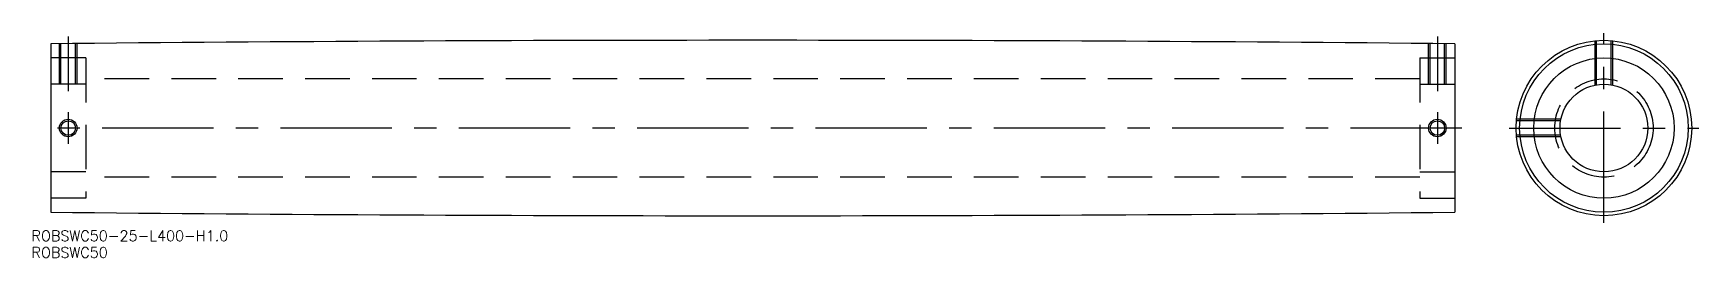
# Model space of a CAD drawing. Extents: x -5 to 469, y -37 to 27.
import ezdxf

# ---------------------------------------------------------------- set-up
doc = ezdxf.new("R2010")
doc.units = 0
doc.linetypes.add('CENTER', pattern=[50.8, 31.75, -6.35, 6.35, -6.35])
doc.linetypes.add('DASHED', pattern=[19.05, 12.7, -6.35])
doc.layers.get('0').update_dxf_attribs({"linetype": 'CONTINUOUS'})
doc.layers.add('CENTER', color=1, linetype='CONTINUOUS')
doc.styles.get("Standard").update_dxf_attribs({"font": 'txt.shx', "height": 3, "bigfont": 'bigfont.shx'})

msp = doc.modelspace()

# ---------------------------------------------------------------- linework, layer by layer
at = {"color": 7, "linetype": 'CONTINUOUS'}
for p, q in [((0, 24), (0, -24)), ((400, 24), (400, -24))]:
    msp.add_line(p, q, dxfattribs=at)
at = {"color": 3, "linetype": 'DASHED'}
for p, q in [((2.5, 12.5), (2.5, 24.02)), ((2.93, 12.5), (2.93, 24.03)), ((7.07, 12.5), (7.07, 24.07)), ((7.5, 12.5), (7.5, 24.07)), ((392.5, 12.5), (392.5, 24.07)), ((392.93, 12.5), (392.93, 24.07)), ((397.07, 12.5), (397.07, 24.03)), ((397.5, 12.5), (397.5, 24.02)), ((439.94, 12.25), (439.94, 24.87)), ((440.37, 12.33), (440.37, 24.91)), ((444.5, 12.33), (444.5, 24.91)), ((444.94, 12.25), (444.94, 24.87)), ((10, 20), (0, 20)), ((10, 20), (10, -20)), ((390, 20), (390, -20)), ((390, 20), (400, 20)), ((10, 12.5), (0, 12.5)), ((390, 14), (10, 14)), ((390, 12.5), (400, 12.5)), ((430.11, 2.07), (417.52, 2.07)), ((430.19, 2.5), (417.56, 2.5)), ((430.11, -2.07), (417.52, -2.07)), ((430.19, -2.5), (417.56, -2.5)), ((10, -12.5), (0, -12.5)), ((390, -14), (10, -14)), ((390, -12.5), (400, -12.5)), ((10, -20), (0, -20)), ((390, -20), (400, -20))]:
    msp.add_line(p, q, dxfattribs=at)
at = {"color": 7, "linetype": 'CONTINUOUS'}
for centre, radius in [((442.44, 0), 25), ((442.44, 0), 24), ((442.44, 0), 20), ((442.44, 0), 12.5), ((5, 0), 2.07), ((395, 0), 2.07)]:
    msp.add_circle(centre, radius, dxfattribs=at)
at = {"color": 3, "linetype": 'DASHED'}
msp.add_circle((442.44, 0), 14, dxfattribs=at)
at = {"color": 3, "linetype": 'CONTINUOUS'}
for centre in [(5, 0), (395, 0)]:
    msp.add_circle(centre, 2.5, dxfattribs=at)
at = {"color": 7, "linetype": 'CONTINUOUS'}
for centre, start, end in [((200, -19975.5), 89.427047, 90.572953), ((200, 19975.5), 269.427047, 270.572953)]:
    msp.add_arc(centre, 20000.5, start, end, dxfattribs=at)
at = {"layer": 'CENTER', "color": 1, "linetype": 'CENTER'}
for p, q in [((5, 26.05), (5, 10.5)), ((395, 26.05), (395, 10.5)), ((442.44, -27), (442.44, 27)), ((5, 4.5), (5, -4.5)), ((395, 4.5), (395, -4.5)), ((402, 0), (-2, 0)), ((415.44, 0), (469.44, 0))]:
    msp.add_line(p, q, dxfattribs=at)

# ---------------------------------------------------------------- texts
at = {"color": 7, "linetype": 'CONTINUOUS'}
for s, p in [('ROBSWC50-25-L400-H1.0', (-5.46, -32.21)), ('ROBSWC50', (-5.46, -36.96))]:
    msp.add_text(s, height=3, dxfattribs=at).set_placement(p)

doc.saveas('drawing.dxf')
